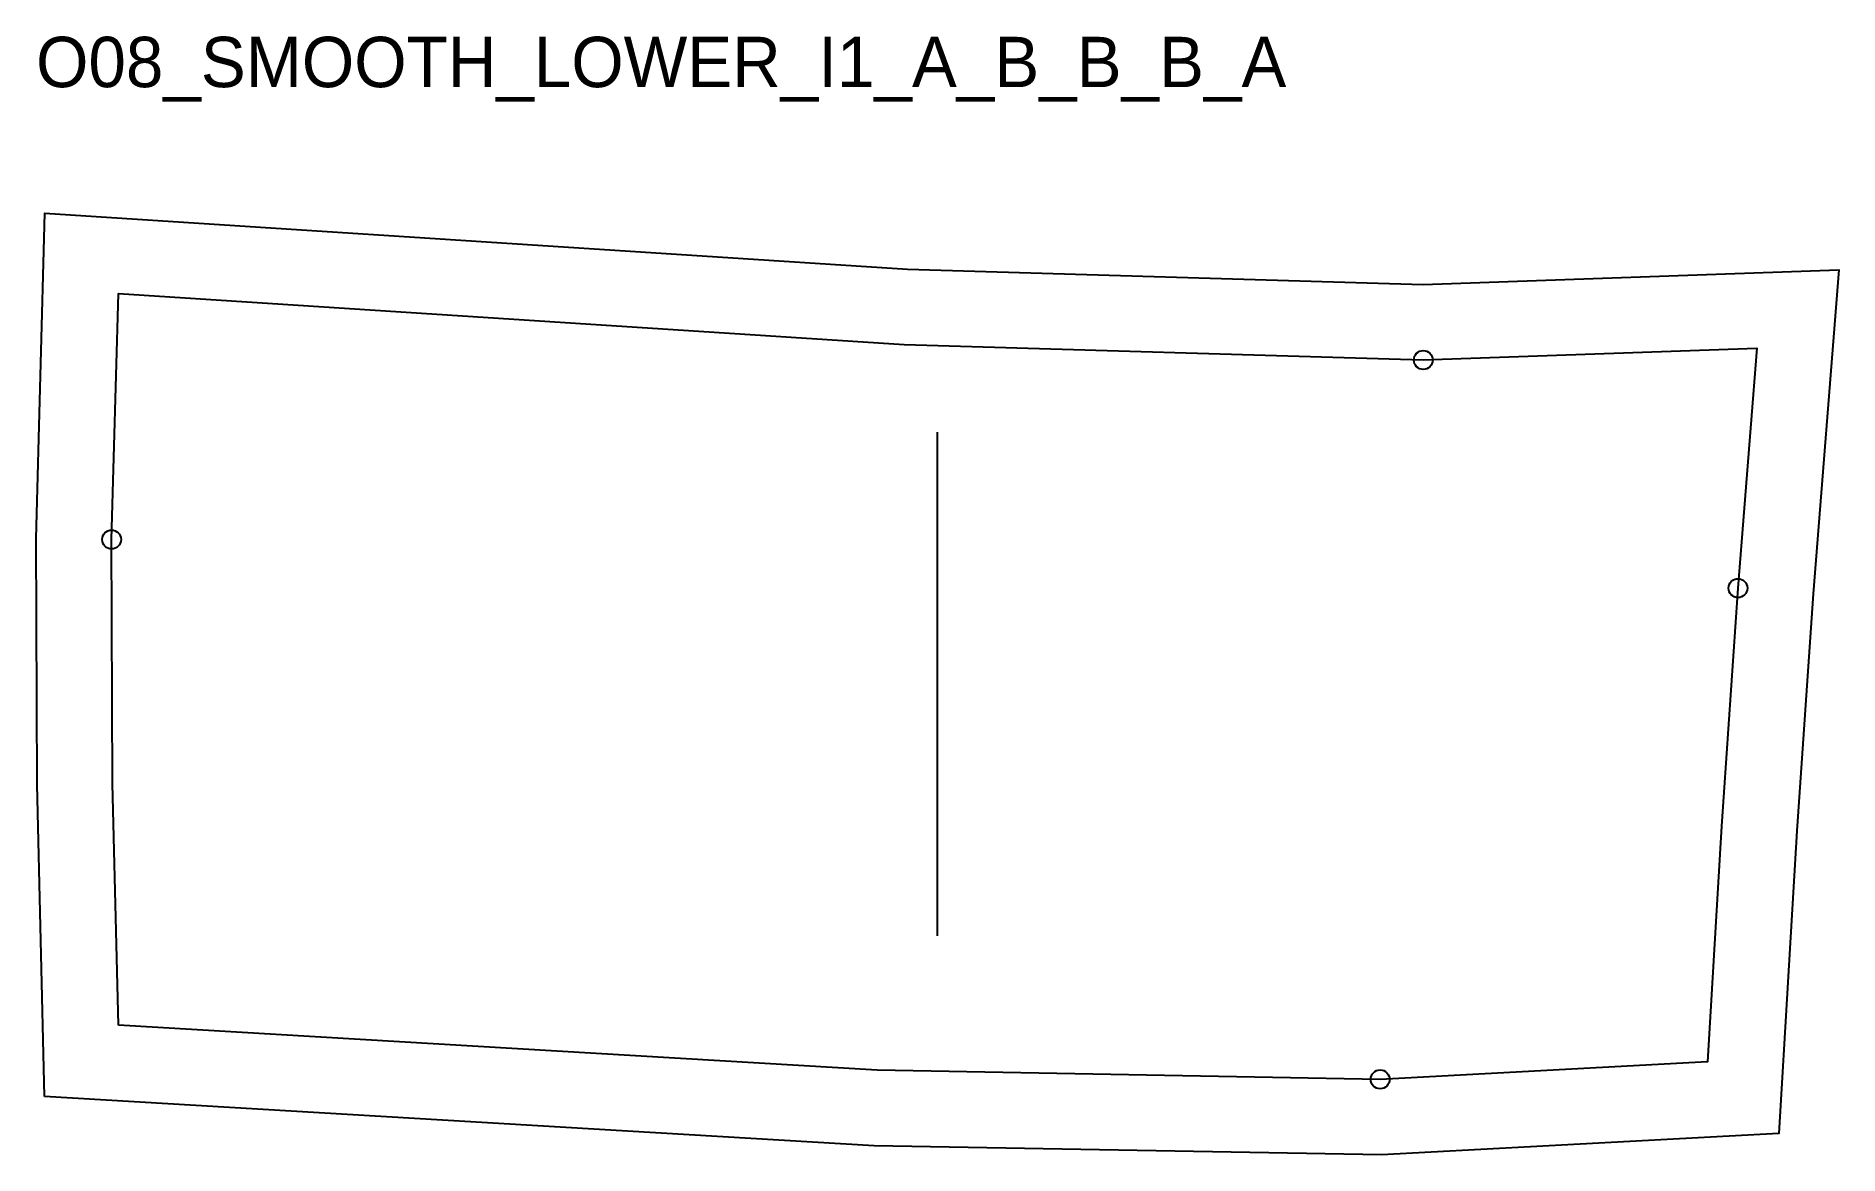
# Model space of a CAD drawing. Header units: millimetres. Extents: x -13 to 273, y -21 to 157.
import ezdxf

# ---------------------------------------------------------------- set-up
doc = ezdxf.new("R2010")
doc.units = ezdxf.units.MM
for name, color, linetype in [('CUT', 1, 'Continuous'), ('GRAIN', 3, 'Continuous'), ('ID', 7, 'Continuous'), ('NOTCH', 2, 'Continuous'), ('SEAM', 5, 'Continuous')]:
    doc.layers.add(name, color=color, linetype=linetype)

msp = doc.modelspace()

# ---------------------------------------------------------------- linework, layer by layer
at = {"layer": 'CUT'}
msp.add_lwpolyline([(-11.74, -11.33), (-12.91, 38.21), (-13.07, 77.28), (-11.66, 128.98), (125.37, 120.1), (207.24, 117.66), (273.29, 119.97), (269.22, 68.53), (266.61, 30.86), (263.72, -17.22), (200.63, -20.6), (120.04, -19.14), (-11.74, -11.33)], close=True, dxfattribs=at)
at = {"layer": 'GRAIN'}
msp.add_line((130.11, 14.19), (130.11, 94.19), dxfattribs=at)
at = {"layer": 'NOTCH'}
for centre in [(207.27, 105.65), (-1.07, 77.14), (257.25, 69.42), (200.42, -8.6)]:
    msp.add_circle(centre, 1.5, dxfattribs=at)
at = {"layer": 'SEAM'}
msp.add_lwpolyline([(0, 0), (-0.91, 38.37), (-1.07, 77.14), (0, 116.2), (124.8, 108.11), (207.27, 105.65), (260.27, 107.51), (257.25, 69.42), (254.64, 31.63), (252.39, -5.81), (200.42, -8.6), (120.51, -7.15)], close=True, dxfattribs=at)

# ---------------------------------------------------------------- texts
at = {"layer": 'ID'}
msp.add_text('O08_SMOOTH_LOWER_I1_A_B_B_B_A', height=8, dxfattribs=at).set_placement((-13.07, 148.98))

doc.saveas('drawing.dxf')
